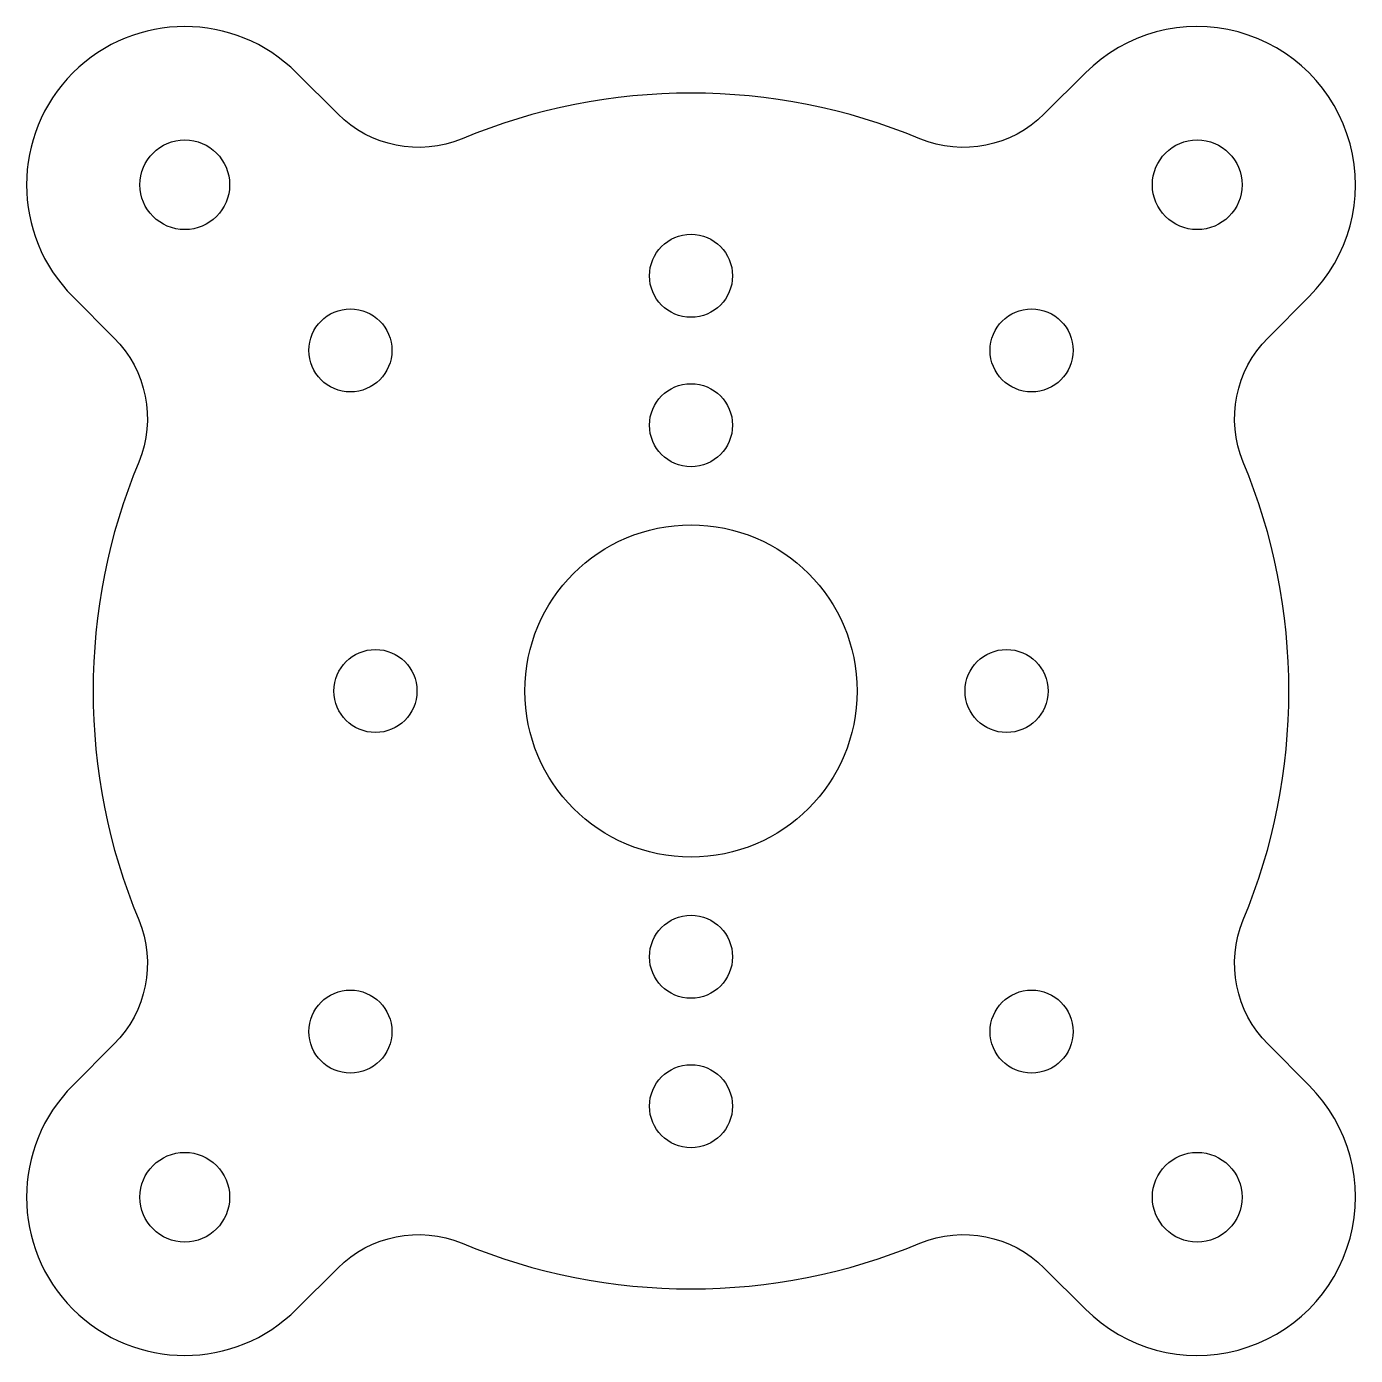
# Model space of a CAD drawing. Header units: inches. Extents: x -0.79 to 0.79, y -0.79 to 0.79.
import ezdxf

# ---------------------------------------------------------------- set-up
doc = ezdxf.new("R2010")
doc.units = ezdxf.units.IN
doc.layers.get('0').update_dxf_attribs({"linetype": 'CONTINUOUS'})

msp = doc.modelspace()

# ---------------------------------------------------------------- linework, layer by layer
msp.add_lwpolyline([(0.7326, 0.4674, 1), (0.4674, 0.7326), (0.4187, 0.6839, -0.303445), (0.2714, 0.6546, 0.1991), (-0.2714, 0.6546, -0.303445), (-0.4187, 0.6839), (-0.4674, 0.7326, 1), (-0.7326, 0.4674), (-0.6839, 0.4187, -0.303445), (-0.6546, 0.2714, 0.1991), (-0.6546, -0.2714, -0.303445), (-0.6839, -0.4187), (-0.7326, -0.4674, 1), (-0.4674, -0.7326), (-0.4187, -0.6839, -0.303445), (-0.2714, -0.6546, 0.1991), (0.2714, -0.6546, -0.303445), (0.4187, -0.6839), (0.4674, -0.7326, 1), (0.7326, -0.4674), (0.6839, -0.4187, -0.303445), (0.6546, -0.2714, 0.1991), (0.6546, 0.2714, -0.303445), (0.6839, 0.4187)], format="xyb", close=True)
for centre, radius in [((-0.6, 0.6), 0.0532), ((0.6, 0.6), 0.0532), ((0, 0.4921), 0.0492), ((-0.4037, 0.4037), 0.0492), ((0.4037, 0.4037), 0.0492), ((0, 0.315), 0.0492), ((0, 0), 0.1969), ((-0.374, 0), 0.0492), ((0.374, 0), 0.0492), ((0, -0.315), 0.0492), ((-0.4037, -0.4037), 0.0492), ((0.4037, -0.4037), 0.0492), ((0, -0.4921), 0.0492), ((-0.6, -0.6), 0.0532), ((0.6, -0.6), 0.0532)]:
    msp.add_circle(centre, radius)

doc.saveas('drawing.dxf')
